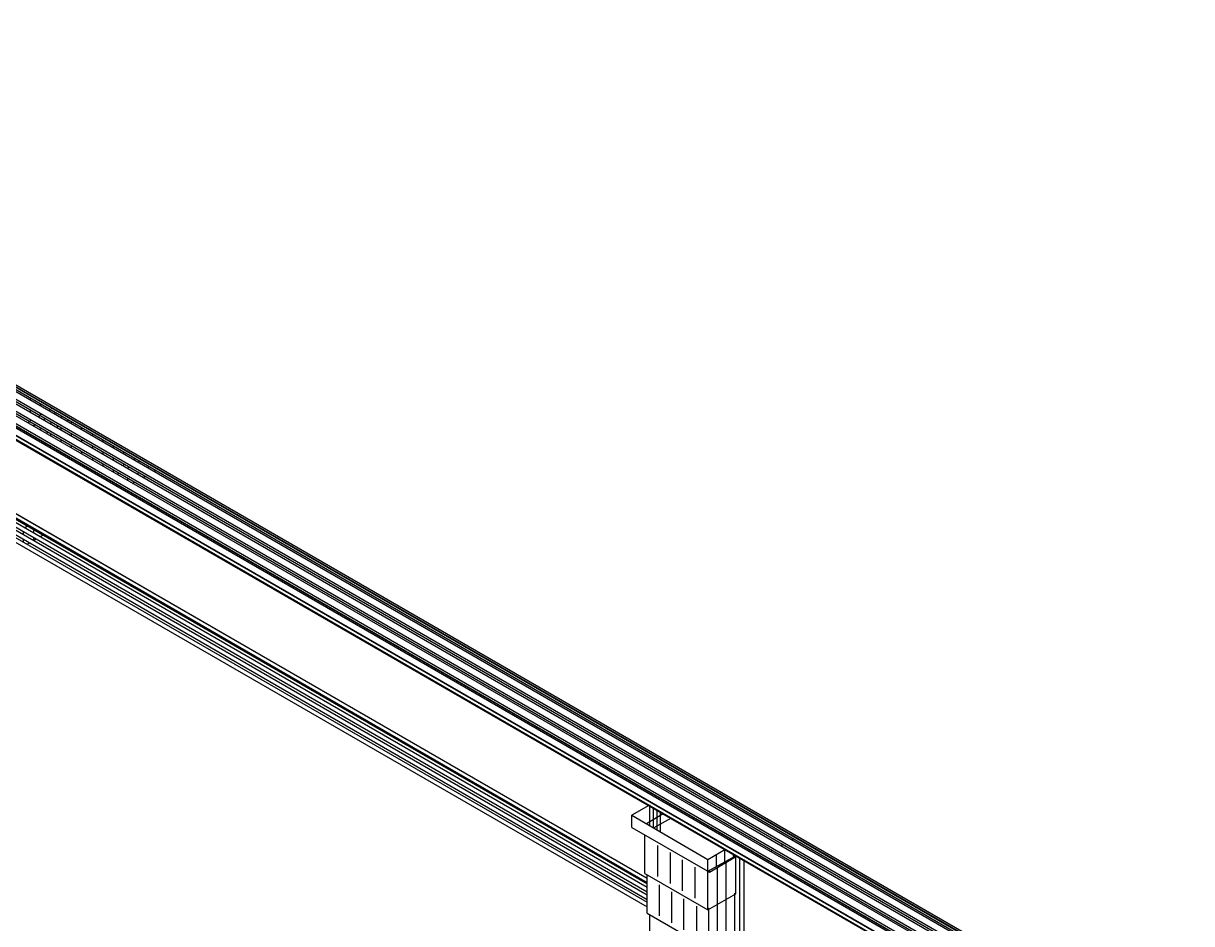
# Model space of a CAD drawing. Header units: inches. Extents: x 0.3 to 16.2, y 0.3 to 11.4.
# Drawn here: x 2.37 to 3.349, y 2.031 to 2.785 of the extents above; entities that cross this region are included whole.
import ezdxf

# ---------------------------------------------------------------- set-up
doc = ezdxf.new("R2010")
doc.units = ezdxf.units.IN
doc.header["$LTSCALE"] = 0.009843
doc.header["$MEASUREMENT"] = 0
doc.layers.add('GEOMETRY', color=7, linetype='Continuous')

msp = doc.modelspace()

# ---------------------------------------------------------------- linework, layer by layer
at = {"layer": 'GEOMETRY'}
for p, q in [((1.18661, 3.15669), (3.34567, 1.91024)), ((1.18661, 3.15669), (3.34567, 1.91024)), ((1.18976, 3.16063), (3.34567, 1.91575)), ((1.18976, 3.16063), (3.34567, 1.91575)), ((1.18976, 3.15866), (3.34567, 1.91417)), ((1.18976, 3.15866), (3.34567, 1.91378)), ((1.18976, 3.15866), (3.34567, 1.91378)), ((1.18976, 3.15669), (3.34567, 1.91181)), ((1.18661, 3.15039), (3.34567, 1.90394)), ((1.18661, 3.14646), (3.34567, 1.9)), ((1.18661, 3.14646), (3.34567, 1.9)), ((1.18976, 3.14843), (3.34567, 1.90394)), ((1.18976, 3.14843), (3.34567, 1.90394)), ((1.18976, 3.14843), (3.34567, 1.90394)), ((1.18976, 3.14646), (3.34567, 1.90197)), ((1.18661, 3.14016), (3.34567, 1.8937)), ((1.18661, 3.13622), (3.34567, 1.89016)), ((1.18661, 3.13622), (3.34567, 1.89016)), ((1.18976, 3.13858), (3.34567, 1.8937)), ((1.18976, 3.13858), (3.34567, 1.8937)), ((1.18976, 3.13858), (3.34567, 1.8937)), ((1.18976, 3.13661), (3.34567, 1.89173)), ((1.18661, 3.12992), (3.34567, 1.88346)), ((1.18661, 3.12638), (3.34567, 1.87992)), ((1.18661, 3.12638), (3.34567, 1.87992)), ((1.18976, 3.12835), (3.34567, 1.88346)), ((1.18976, 3.12835), (3.34567, 1.88346)), ((1.18976, 3.12835), (3.34567, 1.88346)), ((1.18976, 3.12638), (3.34567, 1.8815)), ((1.18661, 3.12008), (3.34567, 1.87362)), ((1.18976, 3.11811), (3.34567, 1.87323)), ((1.19213, 3.11378), (3.34567, 1.87008)), ((1.19724, 3.10984), (3.34606, 1.86929)), ((1.22402, 3.10591), (3.34803, 1.87992)), ((1.22402, 3.10591), (3.34803, 1.87992)), ((1.23622, 3.10157), (3.34882, 1.8815)), ((1.23622, 3.10157), (3.34882, 1.8815)), ((1.67756, 2.75984), (2.89291, 2.05787)), ((1.68071, 2.76181), (2.89291, 2.06181)), ((1.68071, 2.76181), (2.89291, 2.06181)), ((1.68307, 2.76299), (2.89291, 2.06457)), ((1.68386, 2.76378), (2.89291, 2.06575)), ((1.68386, 2.76378), (2.89291, 2.06575)), ((1.68819, 2.76496), (2.89291, 2.06929)), ((1.68819, 2.76496), (2.89291, 2.06929)), ((1.68819, 2.76102), (2.89291, 2.06575)), ((1.69134, 2.76299), (2.89291, 2.06929)), ((1.68307, 2.75669), (2.89291, 2.05787)), ((1.68307, 2.75394), (2.89291, 2.05551)), ((1.68307, 2.75394), (2.89291, 2.05551)), ((1.68307, 2.75), (2.89291, 2.05157)), ((1.68307, 2.75), (2.89291, 2.05157)), ((1.68307, 2.74764), (2.89291, 2.04921)), ((1.68307, 2.74764), (2.89291, 2.04921)), ((1.68307, 2.7437), (2.89291, 2.04528)), ((2.37638, 2.47362), (2.37638, 2.47362)), ((2.37638, 2.47008), (2.37638, 2.47165)), ((2.38504, 2.4685), (2.38504, 2.4685)), ((2.38504, 2.46496), (2.38504, 2.46654)), ((2.37638, 2.45984), (2.37638, 2.46142)), ((2.38268, 2.45591), (2.38425, 2.45709)), ((2.38268, 2.45591), (2.38425, 2.45709)), ((2.38268, 2.45591), (2.38425, 2.45709)), ((2.38504, 2.45748), (2.38504, 2.45827)), ((2.39173, 2.46102), (2.39331, 2.4622)), ((2.39173, 2.46102), (2.39331, 2.4622)), ((2.39173, 2.46102), (2.39331, 2.4622)), ((2.39409, 2.4626), (2.39409, 2.46378)), ((2.39488, 2.46299), (2.39488, 2.46299)), ((2.39488, 2.46299), (2.39488, 2.46299)), ((2.39488, 2.46299), (2.39488, 2.46299)), ((2.39606, 2.45866), (2.39764, 2.45945)), ((2.39606, 2.45866), (2.39764, 2.45945)), ((2.39606, 2.45866), (2.39764, 2.45945)), ((2.39921, 2.46024), (2.39921, 2.46063)), ((2.39921, 2.46024), (2.39921, 2.46063)), ((2.39921, 2.46024), (2.39921, 2.46063)), ((2.40157, 2.45551), (2.40315, 2.4563)), ((2.40157, 2.45551), (2.40315, 2.4563)), ((2.40157, 2.45551), (2.40315, 2.4563)), ((2.40472, 2.45709), (2.40472, 2.45748)), ((2.40472, 2.45709), (2.40472, 2.45748)), ((2.40472, 2.45709), (2.40472, 2.45748)), ((2.37402, 2.45079), (2.37559, 2.45197)), ((2.37402, 2.45079), (2.37559, 2.45197)), ((2.37402, 2.45079), (2.37559, 2.45197)), ((2.37638, 2.45236), (2.37638, 2.45315)), ((2.37835, 2.44843), (2.37992, 2.44921)), ((2.37835, 2.44843), (2.37992, 2.44921)), ((2.37835, 2.44843), (2.37992, 2.44921)), ((2.38701, 2.45354), (2.38858, 2.45433)), ((2.38701, 2.45354), (2.38858, 2.45433)), ((2.38701, 2.45354), (2.38858, 2.45433)), ((2.39252, 2.45039), (2.39409, 2.45118)), ((2.39252, 2.45039), (2.39409, 2.45118)), ((2.39252, 2.45039), (2.39409, 2.45118)), ((2.39803, 2.44724), (2.39961, 2.44803)), ((2.39803, 2.44724), (2.39961, 2.44803)), ((2.39803, 2.44724), (2.39961, 2.44803)), ((2.40197, 2.44882), (2.40197, 2.44921)), ((2.40197, 2.44488), (2.40197, 2.44685)), ((2.40709, 2.45236), (2.40866, 2.45315)), ((2.40709, 2.45236), (2.40866, 2.45315)), ((2.40709, 2.45236), (2.40866, 2.45315)), ((2.41024, 2.45394), (2.41024, 2.45433)), ((2.41024, 2.45394), (2.41024, 2.45433)), ((2.41024, 2.45394), (2.41024, 2.45433)), ((2.41063, 2.45394), (2.41063, 2.45433)), ((2.41063, 2.45), (2.41063, 2.45197)), ((2.41929, 2.44882), (2.41929, 2.44882)), ((2.41929, 2.44488), (2.41929, 2.44685)), ((2.38386, 2.44528), (2.38543, 2.44606)), ((2.38386, 2.44528), (2.38543, 2.44606)), ((2.38386, 2.44528), (2.38543, 2.44606)), ((2.38937, 2.44213), (2.39094, 2.44291)), ((2.38937, 2.44213), (2.39094, 2.44291)), ((2.38937, 2.44213), (2.39094, 2.44291)), ((2.39331, 2.4437), (2.39331, 2.44409)), ((2.39331, 2.43976), (2.39331, 2.44173)), ((2.40197, 2.43504), (2.40197, 2.43661)), ((2.41063, 2.43976), (2.41063, 2.44173)), ((2.41929, 2.43504), (2.41929, 2.43661)), ((2.42835, 2.4437), (2.42835, 2.4437)), ((2.42835, 2.44016), (2.42835, 2.44173)), ((2.43701, 2.43858), (2.43701, 2.43858)), ((2.43701, 2.43504), (2.43701, 2.43661)), ((2.41063, 2.42992), (2.41063, 2.4315)), ((2.42835, 2.42992), (2.42835, 2.4315)), ((2.44567, 2.43346), (2.44567, 2.43386)), ((2.44567, 2.42992), (2.44567, 2.4315)), ((2.45433, 2.42835), (2.45433, 2.42874)), ((2.41929, 2.4248), (2.41929, 2.42638)), ((2.42835, 2.41969), (2.42835, 2.42126)), ((2.43701, 2.4248), (2.43701, 2.42638)), ((2.44567, 2.41969), (2.44567, 2.42165)), ((2.45433, 2.4248), (2.45433, 2.42677)), ((2.46339, 2.42362), (2.46339, 2.42362)), ((2.46339, 2.41969), (2.46339, 2.42165)), ((2.46654, 2.41811), (2.46772, 2.4189)), ((2.46654, 2.41811), (2.46772, 2.4189)), ((2.46654, 2.41811), (2.46772, 2.4189)), ((2.46654, 2.41772), (2.46654, 2.41811)), ((2.46969, 2.41969), (2.46969, 2.41969)), ((2.46969, 2.41969), (2.46969, 2.41969)), ((2.46969, 2.41969), (2.46969, 2.41969)), ((2.43701, 2.41457), (2.43701, 2.41654)), ((2.44567, 2.40945), (2.44567, 2.41142)), ((2.44882, 2.40787), (2.45039, 2.40866)), ((2.44882, 2.40787), (2.45039, 2.40866)), ((2.44882, 2.40787), (2.45039, 2.40866)), ((2.44921, 2.40748), (2.44921, 2.40787)), ((2.45433, 2.41457), (2.45433, 2.41654)), ((2.45748, 2.41299), (2.45906, 2.41378)), ((2.45748, 2.41299), (2.45906, 2.41378)), ((2.45748, 2.41299), (2.45906, 2.41378)), ((2.45787, 2.4126), (2.45787, 2.41299)), ((2.46654, 2.40748), (2.46654, 2.40945)), ((2.4752, 2.41654), (2.4752, 2.41654)), ((2.4752, 2.4126), (2.4752, 2.41457)), ((2.47953, 2.41024), (2.4811, 2.41102)), ((2.48268, 2.4122), (2.48268, 2.4122)), ((2.48425, 2.41299), (2.48425, 2.41339)), ((2.45787, 2.40236), (2.45787, 2.40433)), ((2.46181, 2.4), (2.46339, 2.40118)), ((2.47087, 2.40512), (2.47244, 2.4063)), ((2.37047, 2.35709), (2.37047, 2.35945)), ((2.37126, 2.36299), (2.37323, 2.36417)), ((2.37126, 2.36299), (2.37323, 2.36417)), ((2.37126, 2.36299), (2.37323, 2.36417)), ((2.37913, 2.35827), (2.37913, 2.36102)), ((2.37047, 2.35079), (2.37047, 2.35315)), ((2.37323, 2.34921), (2.37559, 2.35039)), ((2.37874, 2.35236), (2.3811, 2.35354)), ((2.37913, 2.35236), (2.37913, 2.35472)), ((2.38425, 2.35551), (2.38661, 2.35669)), ((2.89409, 2.13031), (2.87992, 2.12205)), ((2.89488, 2.11339), (2.89488, 2.13071)), ((2.89803, 2.11142), (2.89803, 2.12874)), ((2.90118, 2.10984), (2.90118, 2.12598)), ((2.90394, 2.10787), (2.90394, 2.12441)), ((2.90394, 2.10787), (2.90394, 2.12441)), ((2.87992, 2.12205), (2.9437, 2.08504)), ((2.87992, 2.12205), (2.9437, 2.08504)), ((2.87992, 2.11181), (2.87992, 2.12205)), ((2.9063, 2.12323), (2.89213, 2.11496)), ((2.91299, 2.11969), (2.89843, 2.11142)), ((2.87992, 2.11181), (2.9437, 2.0752)), ((2.8878, 2.10748), (2.94488, 2.07441)), ((2.89094, 2.07323), (2.89094, 2.10551)), ((2.90157, 2.07087), (2.90157, 2.09685)), ((3.00669, 2.09764), (3.00512, 2.09646)), ((3.01575, 2.10276), (3.01417, 2.10157)), ((3.01732, 2.10354), (3.01732, 2.10354)), ((2.9122, 2.06496), (2.9122, 2.09094)), ((2.92244, 2.05866), (2.92244, 2.08465)), ((2.9437, 2.08504), (2.95787, 2.09331)), ((2.9437, 2.08504), (2.95787, 2.09331)), ((2.9437, 2.0752), (2.96693, 2.08819)), ((2.9437, 2.0752), (2.9437, 2.08504)), ((2.94488, 2.07441), (2.96772, 2.0878)), ((2.95079, 2.07913), (2.95079, 2.08937)), ((2.95787, 2.08346), (2.95787, 2.09331)), ((2.96102, 2.08386), (2.96102, 2.08504)), ((2.96496, 2.0874), (2.96496, 2.08937)), ((2.96693, 2.0563), (2.96693, 2.08701)), ((2.97047, 2.02441), (2.97047, 2.08661)), ((2.97402, 2.02283), (2.97402, 2.08504)), ((2.99803, 2.09252), (2.99646, 2.09173)), ((2.93307, 2.05276), (2.93307, 2.07874)), ((2.9437, 2.04291), (2.9437, 2.0752)), ((2.94488, 2.07441), (2.94488, 2.07559)), ((2.95157, 2.04724), (2.95157, 2.07835)), ((2.95276, 2.07913), (2.95276, 2.08031)), ((2.95906, 2.05157), (2.95906, 2.08268)), ((2.97402, 2.02638), (2.97402, 2.08425)), ((2.89094, 2.07323), (2.9437, 2.04291)), ((2.89291, 2.04016), (2.89291, 2.07205)), ((2.90315, 2.0378), (2.90315, 2.06378)), ((2.91339, 2.03189), (2.91339, 2.05787)), ((2.9437, 2.04291), (2.96693, 2.0563)), ((2.96614, 2.02283), (2.96614, 2.05669)), ((2.92362, 2.02598), (2.92362, 2.05197)), ((2.93425, 2.02008), (2.93425, 2.04606)), ((2.95157, 2.01457), (2.95157, 2.04803)), ((2.95906, 2.0189), (2.95906, 2.05236)), ((2.89291, 2.04016), (2.94449, 2.01024)), ((2.89488, 2.00709), (2.89488, 2.03898)), ((2.9437, 2.04449), (2.94449, 2.04409)), ((2.9437, 2.04449), (2.94449, 2.04409)), ((2.94449, 2.01024), (2.94449, 2.04409))]:
    msp.add_line(p, q, dxfattribs=at)

doc.saveas('drawing.dxf')
